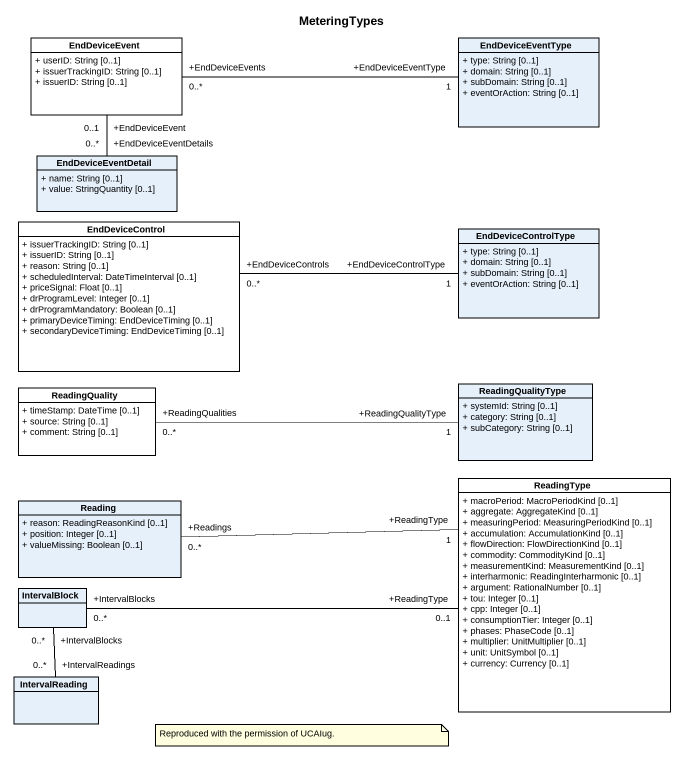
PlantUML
@startuml
title MeteringTypes
hide circle
hide empty members
skinparam classAttributeIconSize 0
class EndDeviceEvent #FFFFFF {
  + userID: String [0..1]
  + issuerTrackingID: String [0..1]
  + issuerID: String [0..1]
}
class EndDeviceEventType {
  + type: String [0..1]
  + domain: String [0..1]
  + subDomain: String [0..1]
  + eventOrAction: String [0..1]
}
class EndDeviceEventDetail {
  + name: String [0..1]
  + value: StringQuantity [0..1]
}
class EndDeviceControl #FFFFFF {
  + issuerTrackingID: String [0..1]
  + issuerID: String [0..1]
  + reason: String [0..1]
  + scheduledInterval: DateTimeInterval [0..1]
  + priceSignal: Float [0..1]
  + drProgramLevel: Integer [0..1]
  + drProgramMandatory: Boolean [0..1]
  + primaryDeviceTiming: EndDeviceTiming [0..1]
  + secondaryDeviceTiming: EndDeviceTiming [0..1]
}
class EndDeviceControlType {
  + type: String [0..1]
  + domain: String [0..1]
  + subDomain: String [0..1]
  + eventOrAction: String [0..1]
}
class ReadingQuality #FFFFFF {
  + timeStamp: DateTime [0..1]
  + source: String [0..1]
  + comment: String [0..1]
}
class ReadingQualityType {
  + systemId: String [0..1]
  + category: String [0..1]
  + subCategory: String [0..1]
}
class Reading {
  + reason: ReadingReasonKind [0..1]
  + position: Integer [0..1]
  + valueMissing: Boolean [0..1]
}
class ReadingType #FFFFFF {
  + macroPeriod: MacroPeriodKind [0..1]
  + aggregate: AggregateKind [0..1]
  + measuringPeriod: MeasuringPeriodKind [0..1]
  + accumulation: AccumulationKind [0..1]
  + flowDirection: FlowDirectionKind [0..1]
  + commodity: CommodityKind [0..1]
  + measurementKind: MeasurementKind [0..1]
  + interharmonic: ReadingInterharmonic [0..1]
  + argument: RationalNumber [0..1]
  + tou: Integer [0..1]
  + cpp: Integer [0..1]
  + consumptionTier: Integer [0..1]
  + phases: PhaseCode [0..1]
  + multiplier: UnitMultiplier [0..1]
  + unit: UnitSymbol [0..1]
  + currency: Currency [0..1]
}
class IntervalBlock
class IntervalReading
EndDeviceEvent "+EndDeviceEvents\n0..*" -right- "+EndDeviceEventType\n1" EndDeviceEventType
EndDeviceEvent "+EndDeviceEvent\n0..1" -- "+EndDeviceEventDetails\n0..*" EndDeviceEventDetail
EndDeviceControl "+EndDeviceControls\n0..*" -right- "+EndDeviceControlType\n1" EndDeviceControlType
ReadingQuality "+ReadingQualities\n0..*" -right- "+ReadingQualityType\n1" ReadingQualityType
Reading "+Readings\n0..*" -right- "+ReadingType\n1" ReadingType
IntervalBlock "+IntervalBlocks\n0..*" -right- "+ReadingType\n0..1" ReadingType
IntervalBlock "+IntervalBlocks\n0..*" -- "+IntervalReadings\n0..*" IntervalReading
note as N1
  Reproduced with the permission of UCAIug.
end note
@enduml
